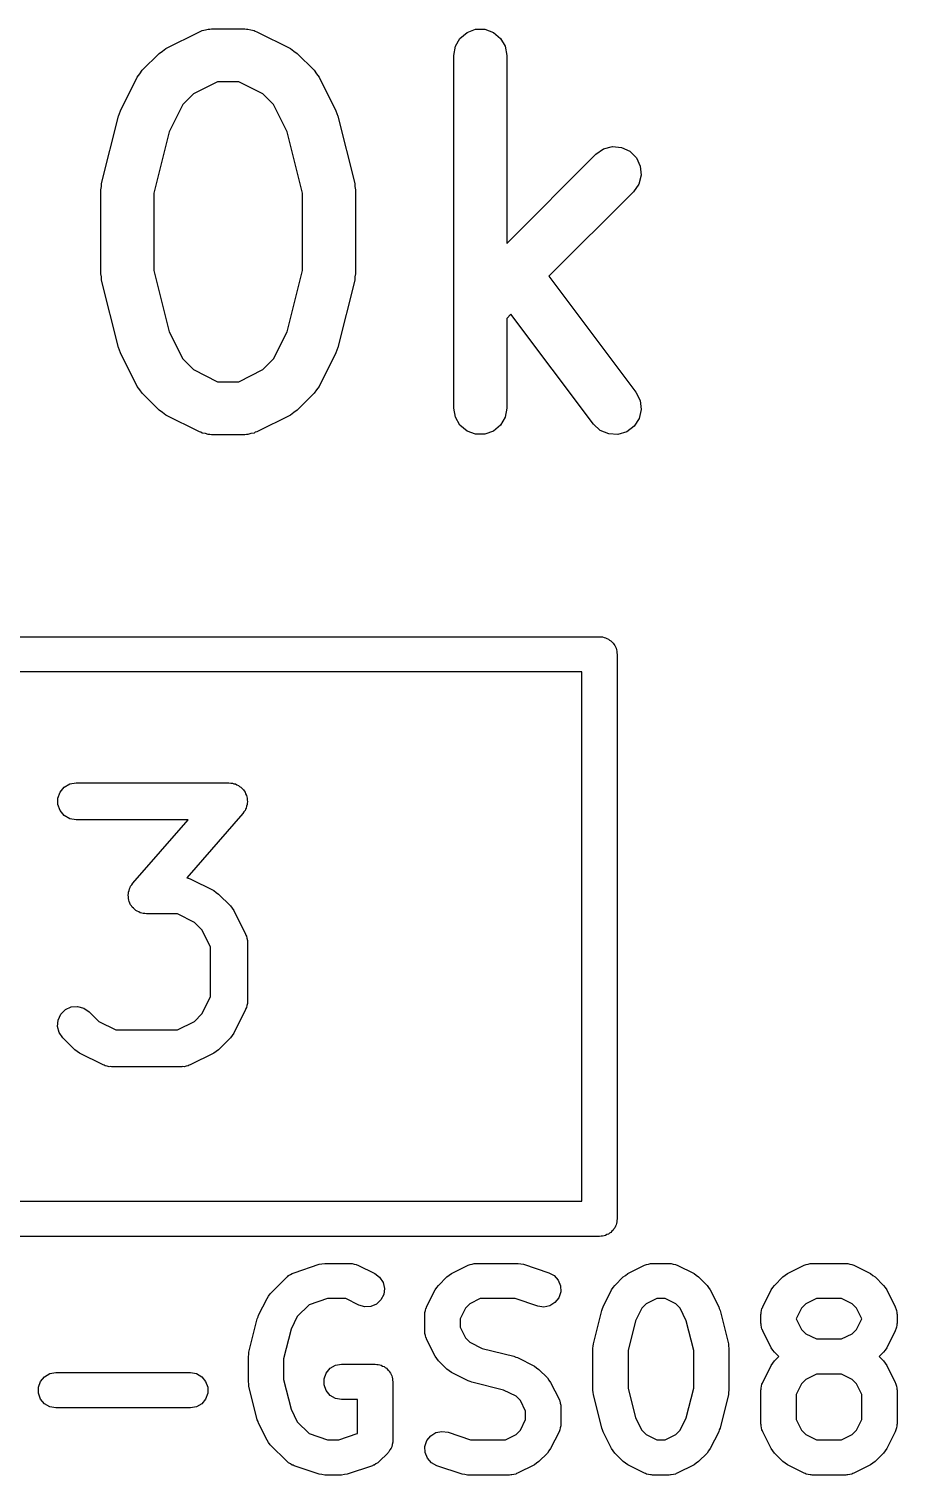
# Model space of a CAD drawing. Extents: x 1 to 57, y -99 to 45.
# Drawn here: x 17.483 to 19.943, y -42.026 to -37.927 of the extents above; entities that cross this region are included whole.
import ezdxf

# ---------------------------------------------------------------- set-up
doc = ezdxf.new("R2010")
doc.units = 0
doc.header["$MEASUREMENT"] = 0
doc.layers.add('BLACK', color=7, linetype='CONTINUOUS')

msp = doc.modelspace()

# ---------------------------------------------------------------- linework, layer by layer
at = {"layer": 'Black'}
for p, q in [((17.8712, -37.9829), (17.9665, -37.9353)), ((17.9665, -37.9353), (17.9706, -37.9341)), ((17.9706, -37.9341), (17.9743, -37.9319)), ((17.9743, -37.9319), (17.983, -37.9304)), ((17.983, -37.9304), (17.9914, -37.9279)), ((17.9914, -37.9279), (17.9957, -37.9281)), ((17.9957, -37.9281), (18, -37.9274)), ((18, -37.9274), (18.0952, -37.9274)), ((18.0952, -37.9274), (18.0995, -37.9281)), ((18.0995, -37.9281), (18.1038, -37.9279)), ((18.1038, -37.9279), (18.1122, -37.9304)), ((18.1122, -37.9304), (18.1209, -37.9319)), ((18.1209, -37.9319), (18.1246, -37.9341)), ((18.1246, -37.9341), (18.1288, -37.9353)), ((18.1288, -37.9353), (18.224, -37.9829)), ((18.6914, -37.9767), (18.7045, -37.9542)), ((18.7045, -37.9542), (18.7244, -37.9374)), ((18.7244, -37.9374), (18.7489, -37.9285)), ((18.7489, -37.9285), (18.7749, -37.9285)), ((18.7749, -37.9285), (18.7994, -37.9374)), ((18.7994, -37.9374), (18.8194, -37.9542)), ((18.8194, -37.9542), (18.8324, -37.9767)), ((17.8517, -37.997), (17.8616, -37.9901)), ((17.8616, -37.9901), (17.8712, -37.9829)), ((18.224, -37.9829), (18.2337, -37.9901)), ((18.2337, -37.9901), (18.2435, -37.997)), ((18.6869, -38.0024), (18.6914, -37.9767)), ((18.8324, -37.9767), (18.8369, -38.0024)), ((17.8041, -38.0446), (17.8517, -37.997)), ((18.2435, -37.997), (18.2911, -38.0446)), ((18.6869, -39.0024), (18.6869, -38.0024)), ((18.8369, -38.0024), (18.8369, -38.5356)), ((17.7424, -38.1593), (17.7901, -38.0641)), ((17.7901, -38.0641), (17.7972, -38.0544)), ((17.7972, -38.0544), (17.8041, -38.0446)), ((18.0177, -38.0774), (17.9492, -38.1116)), ((18.0775, -38.0774), (18.0177, -38.0774)), ((18.146, -38.1116), (18.0775, -38.0774)), ((18.2911, -38.0446), (18.298, -38.0544)), ((18.298, -38.0544), (18.3052, -38.0641)), ((18.3052, -38.0641), (18.3528, -38.1593)), ((17.9492, -38.1116), (17.9188, -38.142)), ((18.1765, -38.142), (18.146, -38.1116)), ((17.7401, -38.1672), (17.7424, -38.1593)), ((17.9188, -38.142), (17.8803, -38.219)), ((18.215, -38.219), (18.1765, -38.142)), ((18.3528, -38.1593), (18.3551, -38.1672)), ((17.6891, -38.3651), (17.7368, -38.1747)), ((17.7368, -38.1747), (17.7401, -38.1672)), ((18.3551, -38.1672), (18.3585, -38.1747)), ((18.3585, -38.1747), (18.4061, -38.3651)), ((17.8803, -38.219), (17.8369, -38.3926)), ((18.2583, -38.3926), (18.215, -38.219)), ((18.8369, -38.5356), (19.0898, -38.2827)), ((19.0898, -38.2827), (19.1112, -38.2677)), ((19.1112, -38.2677), (19.1363, -38.261)), ((19.1363, -38.261), (19.1623, -38.2633)), ((19.1623, -38.2633), (19.1859, -38.2743)), ((19.1859, -38.2743), (19.2043, -38.2927)), ((19.2043, -38.2927), (19.2153, -38.3163)), ((19.2153, -38.3163), (19.2176, -38.3422)), ((19.2176, -38.3422), (19.2108, -38.3674)), ((17.6869, -38.3833), (17.6885, -38.3743)), ((17.6869, -38.6214), (17.6869, -38.3833)), ((17.6885, -38.3743), (17.6891, -38.3651)), ((17.8369, -38.3926), (17.8369, -38.6122)), ((18.2583, -38.6122), (18.2583, -38.3926)), ((18.4061, -38.3651), (18.4067, -38.3743)), ((18.4067, -38.3743), (18.4083, -38.3833)), ((18.4083, -38.3833), (18.4083, -38.6214)), ((19.1959, -38.3887), (18.9562, -38.6285)), ((19.2108, -38.3674), (19.1959, -38.3887)), ((17.6885, -38.6305), (17.6869, -38.6214)), ((17.6891, -38.6396), (17.6885, -38.6305)), ((17.7368, -38.8301), (17.6891, -38.6396)), ((17.8369, -38.6122), (17.8803, -38.7857)), ((18.215, -38.7857), (18.2583, -38.6122)), ((18.4061, -38.6396), (18.3585, -38.8301)), ((18.4067, -38.6305), (18.4061, -38.6396)), ((18.4083, -38.6214), (18.4067, -38.6305)), ((18.9562, -38.6285), (19.2029, -38.9574)), ((18.849, -38.7356), (18.8369, -38.7477)), ((18.8369, -38.7477), (18.8369, -39.0024)), ((19.0829, -39.0474), (18.849, -38.7356)), ((17.8803, -38.7857), (17.9188, -38.8627)), ((18.1765, -38.8627), (18.215, -38.7857)), ((17.7401, -38.8376), (17.7368, -38.8301)), ((17.7424, -38.8454), (17.7401, -38.8376)), ((17.7901, -38.9407), (17.7424, -38.8454)), ((18.3528, -38.8454), (18.3052, -38.9407)), ((18.3551, -38.8376), (18.3528, -38.8454)), ((18.3585, -38.8301), (18.3551, -38.8376)), ((17.9188, -38.8627), (17.9492, -38.8931)), ((17.9492, -38.8931), (18.0177, -38.9274)), ((18.0775, -38.9274), (18.146, -38.8931)), ((18.146, -38.8931), (18.1765, -38.8627)), ((18.0177, -38.9274), (18.0775, -38.9274)), ((17.7972, -38.9503), (17.7901, -38.9407)), ((17.8041, -38.9602), (17.7972, -38.9503)), ((17.8517, -39.0078), (17.8041, -38.9602)), ((18.2911, -38.9602), (18.2435, -39.0078)), ((18.298, -38.9503), (18.2911, -38.9602)), ((18.3052, -38.9407), (18.298, -38.9503)), ((19.2029, -38.9574), (19.2146, -38.9806)), ((17.8616, -39.0147), (17.8517, -39.0078)), ((17.8712, -39.0218), (17.8616, -39.0147)), ((18.2337, -39.0147), (18.224, -39.0218)), ((18.2435, -39.0078), (18.2337, -39.0147)), ((18.6914, -39.028), (18.6869, -39.0024)), ((18.8369, -39.0024), (18.8324, -39.028)), ((19.2177, -39.0065), (19.2118, -39.0318)), ((19.2146, -38.9806), (19.2177, -39.0065)), ((17.9665, -39.0695), (17.8712, -39.0218)), ((18.224, -39.0218), (18.1288, -39.0695)), ((18.7045, -39.0506), (18.6914, -39.028)), ((18.7244, -39.0673), (18.7045, -39.0506)), ((18.8194, -39.0506), (18.7994, -39.0673)), ((18.8324, -39.028), (18.8194, -39.0506)), ((19.1019, -39.0652), (19.0829, -39.0474)), ((19.1976, -39.0537), (19.1768, -39.0693)), ((19.2118, -39.0318), (19.1976, -39.0537)), ((17.9706, -39.0707), (17.9665, -39.0695)), ((17.9743, -39.0729), (17.9706, -39.0707)), ((17.983, -39.0744), (17.9743, -39.0729)), ((17.9914, -39.0769), (17.983, -39.0744)), ((17.9957, -39.0766), (17.9914, -39.0769)), ((18, -39.0774), (17.9957, -39.0766)), ((18.0952, -39.0774), (18, -39.0774)), ((18.0995, -39.0766), (18.0952, -39.0774)), ((18.1038, -39.0769), (18.0995, -39.0766)), ((18.1122, -39.0744), (18.1038, -39.0769)), ((18.1209, -39.0729), (18.1122, -39.0744)), ((18.1246, -39.0707), (18.1209, -39.0729)), ((18.1288, -39.0695), (18.1246, -39.0707)), ((18.7489, -39.0762), (18.7244, -39.0673)), ((18.7749, -39.0762), (18.7489, -39.0762)), ((18.7994, -39.0673), (18.7749, -39.0762)), ((19.1258, -39.0754), (19.1019, -39.0652)), ((19.1518, -39.0768), (19.1258, -39.0754)), ((19.1768, -39.0693), (19.1518, -39.0768)), ((15.9, -39.65), (19.1, -39.65)), ((19.1, -39.65), (19.1043, -39.6508)), ((19.1043, -39.6508), (19.1087, -39.6508)), ((19.1087, -39.6508), (19.1128, -39.6523)), ((19.1128, -39.6523), (19.1171, -39.653)), ((19.1171, -39.653), (19.1209, -39.6552)), ((19.1209, -39.6552), (19.125, -39.6567)), ((19.125, -39.6567), (19.1284, -39.6595)), ((19.1284, -39.6595), (19.1321, -39.6617)), ((19.1321, -39.6617), (19.135, -39.665)), ((19.135, -39.665), (19.1383, -39.6679)), ((19.1383, -39.6679), (19.1405, -39.6716)), ((19.1405, -39.6716), (19.1433, -39.675)), ((19.1433, -39.675), (19.1448, -39.6791)), ((19.1448, -39.6791), (19.147, -39.6829)), ((19.147, -39.6829), (19.1477, -39.6872)), ((19.1477, -39.6872), (19.1492, -39.6913)), ((19.1492, -39.6913), (19.1492, -39.6957)), ((19.1492, -39.6957), (19.15, -39.7)), ((19.15, -39.7), (19.15, -41.3)), ((19.05, -39.75), (15.95, -39.75)), ((19.05, -41.25), (19.05, -39.75)), ((17.5712, -40.0904), (17.5829, -40.0765)), ((17.5829, -40.0765), (17.5987, -40.0673)), ((17.5987, -40.0673), (17.6167, -40.0642)), ((17.6167, -40.0642), (18.05, -40.0642)), ((18.05, -40.0642), (18.0551, -40.0651)), ((18.0551, -40.0651), (18.0602, -40.0652)), ((18.0602, -40.0652), (18.064, -40.0666)), ((18.064, -40.0666), (18.068, -40.0673)), ((18.068, -40.0673), (18.0724, -40.0699)), ((18.0724, -40.0699), (18.0772, -40.0718)), ((18.0772, -40.0718), (18.0802, -40.0744)), ((18.0802, -40.0744), (18.0837, -40.0765)), ((18.0837, -40.0765), (18.087, -40.0804)), ((18.087, -40.0804), (18.0909, -40.0838)), ((18.0909, -40.0838), (18.0929, -40.0873)), ((17.565, -40.1075), (17.5712, -40.0904)), ((17.565, -40.1258), (17.565, -40.1075)), ((17.5712, -40.1429), (17.565, -40.1258)), ((18.0929, -40.0873), (18.0955, -40.0904)), ((18.0955, -40.0904), (18.0972, -40.0952)), ((18.0972, -40.0952), (18.0997, -40.0997)), ((18.0997, -40.0997), (18.1003, -40.1037)), ((18.1017, -40.1258), (18.0999, -40.1306)), ((18.1003, -40.1037), (18.1017, -40.1075)), ((18.1017, -40.1075), (18.1017, -40.1127)), ((18.1017, -40.1127), (18.1025, -40.1178)), ((18.1025, -40.1178), (18.1017, -40.1217)), ((18.1017, -40.1217), (18.1017, -40.1258)), ((17.5829, -40.1569), (17.5712, -40.1429)), ((17.5987, -40.166), (17.5829, -40.1569)), ((17.6167, -40.1692), (17.5987, -40.166)), ((18.0895, -40.1512), (17.9303, -40.3332)), ((18.0922, -40.1468), (18.0895, -40.1512)), ((18.0955, -40.1429), (18.0922, -40.1468)), ((18.0969, -40.1391), (18.0955, -40.1429)), ((18.099, -40.1356), (18.0969, -40.1391)), ((18.0999, -40.1306), (18.099, -40.1356)), ((17.9343, -40.1692), (17.6167, -40.1692)), ((17.7772, -40.3488), (17.9343, -40.1692)), ((17.765, -40.3742), (17.7667, -40.3694)), ((17.7667, -40.3694), (17.7677, -40.3644)), ((17.7677, -40.3644), (17.7698, -40.3609)), ((17.7698, -40.3609), (17.7712, -40.3571)), ((17.7712, -40.3571), (17.7745, -40.3532)), ((17.7745, -40.3532), (17.7772, -40.3488)), ((17.9303, -40.3332), (17.9346, -40.334)), ((17.9346, -40.334), (17.9372, -40.3355)), ((17.9372, -40.3355), (17.9401, -40.3364)), ((17.9401, -40.3364), (18.0068, -40.3697)), ((18.0068, -40.3697), (18.0136, -40.3747)), ((17.7642, -40.3822), (17.765, -40.3783)), ((17.765, -40.3873), (17.7642, -40.3822)), ((17.765, -40.3783), (17.765, -40.3742)), ((17.765, -40.3924), (17.765, -40.3873)), ((17.7664, -40.3963), (17.765, -40.3924)), ((17.767, -40.4003), (17.7664, -40.3963)), ((17.7694, -40.4048), (17.767, -40.4003)), ((17.7712, -40.4096), (17.7694, -40.4048)), ((17.7738, -40.4127), (17.7712, -40.4096)), ((17.7758, -40.4162), (17.7738, -40.4127)), ((18.0136, -40.3747), (18.0205, -40.3795)), ((18.0205, -40.3795), (18.0538, -40.4129)), ((18.0538, -40.4129), (18.0586, -40.4198)), ((17.7796, -40.4196), (17.7758, -40.4162)), ((17.7829, -40.4235), (17.7796, -40.4196)), ((17.7864, -40.4256), (17.7829, -40.4235)), ((17.7895, -40.4282), (17.7864, -40.4256)), ((17.7943, -40.4301), (17.7895, -40.4282)), ((17.7987, -40.4327), (17.7943, -40.4301)), ((17.8027, -40.4334), (17.7987, -40.4327)), ((17.8065, -40.4348), (17.8027, -40.4334)), ((17.8116, -40.4349), (17.8065, -40.4348)), ((17.8167, -40.4358), (17.8116, -40.4349)), ((17.9043, -40.4358), (17.8167, -40.4358)), ((17.9522, -40.4598), (17.9043, -40.4358)), ((18.0586, -40.4198), (18.0636, -40.4265)), ((18.0636, -40.4265), (18.097, -40.4932)), ((17.9735, -40.4811), (17.9522, -40.4598)), ((17.9975, -40.5291), (17.9735, -40.4811)), ((18.097, -40.4932), (18.0978, -40.4961)), ((18.0978, -40.4961), (18.0993, -40.4987)), ((17.9975, -40.6709), (17.9975, -40.5291)), ((18.0993, -40.4987), (18.1004, -40.5048)), ((18.1004, -40.5048), (18.1022, -40.5107)), ((18.1022, -40.5107), (18.102, -40.5137)), ((18.102, -40.5137), (18.1025, -40.5167)), ((18.1025, -40.5167), (18.1025, -40.6833)), ((17.5866, -40.707), (17.6031, -40.6993)), ((17.6031, -40.6993), (17.6212, -40.6977)), ((17.6212, -40.6977), (17.6389, -40.7024)), ((17.9735, -40.7189), (17.9975, -40.6709)), ((18.1004, -40.6952), (18.0993, -40.7013)), ((18.1022, -40.6893), (18.1004, -40.6952)), ((18.1025, -40.6833), (18.102, -40.6863)), ((18.102, -40.6863), (18.1022, -40.6893)), ((17.5644, -40.7546), (17.566, -40.7364)), ((17.566, -40.7364), (17.5737, -40.7199)), ((17.5737, -40.7199), (17.5866, -40.707)), ((17.6389, -40.7024), (17.6538, -40.7129)), ((17.6538, -40.7129), (17.6811, -40.7402)), ((17.6811, -40.7402), (17.7291, -40.7642)), ((17.9043, -40.7642), (17.9522, -40.7402)), ((17.9522, -40.7402), (17.9735, -40.7189)), ((18.097, -40.7068), (18.0636, -40.7735)), ((18.0978, -40.7039), (18.097, -40.7068)), ((18.0993, -40.7013), (18.0978, -40.7039)), ((17.5691, -40.7722), (17.5644, -40.7546)), ((17.5795, -40.7871), (17.5691, -40.7722)), ((17.7291, -40.7642), (17.9043, -40.7642)), ((18.0586, -40.7802), (18.0538, -40.7871)), ((18.0636, -40.7735), (18.0586, -40.7802)), ((17.6129, -40.8205), (17.5795, -40.7871)), ((17.6198, -40.8253), (17.6129, -40.8205)), ((18.0205, -40.8205), (18.0136, -40.8253)), ((18.0538, -40.7871), (18.0205, -40.8205)), ((17.6265, -40.8303), (17.6198, -40.8253)), ((17.6932, -40.8636), (17.6265, -40.8303)), ((17.6961, -40.8645), (17.6932, -40.8636)), ((17.6987, -40.866), (17.6961, -40.8645)), ((17.9372, -40.8645), (17.9346, -40.866)), ((17.9401, -40.8636), (17.9372, -40.8645)), ((18.0068, -40.8303), (17.9401, -40.8636)), ((18.0136, -40.8253), (18.0068, -40.8303)), ((17.7048, -40.8671), (17.6987, -40.866)), ((17.7107, -40.8688), (17.7048, -40.8671)), ((17.7137, -40.8686), (17.7107, -40.8688)), ((17.7167, -40.8692), (17.7137, -40.8686)), ((17.9167, -40.8692), (17.7167, -40.8692)), ((17.9196, -40.8686), (17.9167, -40.8692)), ((17.9227, -40.8688), (17.9196, -40.8686)), ((17.9286, -40.8671), (17.9227, -40.8688)), ((17.9346, -40.866), (17.9286, -40.8671)), ((15.95, -41.25), (19.05, -41.25)), ((19.1477, -41.3128), (19.147, -41.3171)), ((19.1492, -41.3087), (19.1477, -41.3128)), ((19.15, -41.3), (19.1492, -41.3043)), ((19.1492, -41.3043), (19.1492, -41.3087)), ((19.1, -41.35), (15.9, -41.35)), ((19.1043, -41.3492), (19.1, -41.35)), ((19.1087, -41.3492), (19.1043, -41.3492)), ((19.1128, -41.3477), (19.1087, -41.3492)), ((19.1171, -41.347), (19.1128, -41.3477)), ((19.1209, -41.3448), (19.1171, -41.347)), ((19.125, -41.3433), (19.1209, -41.3448)), ((19.1284, -41.3405), (19.125, -41.3433)), ((19.1321, -41.3383), (19.1284, -41.3405)), ((19.135, -41.335), (19.1321, -41.3383)), ((19.1383, -41.3321), (19.135, -41.335)), ((19.1405, -41.3284), (19.1383, -41.3321)), ((19.1433, -41.325), (19.1405, -41.3284)), ((19.1448, -41.3209), (19.1433, -41.325)), ((19.147, -41.3171), (19.1448, -41.3209)), ((18.2342, -41.4526), (18.3056, -41.4288)), ((18.3056, -41.4288), (18.3135, -41.4276)), ((18.3135, -41.4276), (18.3214, -41.4262)), ((18.3214, -41.4262), (18.3929, -41.4262)), ((18.3929, -41.4262), (18.3957, -41.4267)), ((18.3957, -41.4267), (18.3986, -41.4265)), ((18.3986, -41.4265), (18.4042, -41.4282)), ((18.4042, -41.4282), (18.41, -41.4292)), ((18.41, -41.4292), (18.4125, -41.4306)), ((18.4125, -41.4306), (18.4152, -41.4315)), ((18.4152, -41.4315), (18.4628, -41.4553)), ((18.68, -41.4553), (18.7276, -41.4315)), ((18.7276, -41.4315), (18.7304, -41.4306)), ((18.7304, -41.4306), (18.7329, -41.4292)), ((18.7329, -41.4292), (18.7387, -41.4282)), ((18.7387, -41.4282), (18.7443, -41.4265)), ((18.7443, -41.4265), (18.7472, -41.4267)), ((18.7472, -41.4267), (18.75, -41.4262)), ((18.75, -41.4262), (18.869, -41.4262)), ((18.869, -41.4262), (18.8769, -41.4276)), ((18.8769, -41.4276), (18.8849, -41.4288)), ((18.8849, -41.4288), (18.9563, -41.4526)), ((19.18, -41.4553), (19.2276, -41.4315)), ((19.2276, -41.4315), (19.2304, -41.4306)), ((19.2304, -41.4306), (19.2329, -41.4292)), ((19.2329, -41.4292), (19.2387, -41.4282)), ((19.2387, -41.4282), (19.2443, -41.4265)), ((19.2443, -41.4265), (19.2472, -41.4267)), ((19.2472, -41.4267), (19.25, -41.4262)), ((19.25, -41.4262), (19.2976, -41.4262)), ((19.2976, -41.4262), (19.3005, -41.4267)), ((19.3005, -41.4267), (19.3033, -41.4265)), ((19.3033, -41.4265), (19.3089, -41.4282)), ((19.3089, -41.4282), (19.3147, -41.4292)), ((19.3147, -41.4292), (19.3172, -41.4306)), ((19.3172, -41.4306), (19.32, -41.4315)), ((19.32, -41.4315), (19.3676, -41.4553)), ((19.6324, -41.4553), (19.68, -41.4315)), ((19.68, -41.4315), (19.6828, -41.4306)), ((19.6828, -41.4306), (19.6853, -41.4292)), ((19.6853, -41.4292), (19.6911, -41.4282)), ((19.6911, -41.4282), (19.6967, -41.4265)), ((19.6967, -41.4265), (19.6995, -41.4267)), ((19.6995, -41.4267), (19.7024, -41.4262)), ((19.7024, -41.4262), (19.7976, -41.4262)), ((19.7976, -41.4262), (19.8005, -41.4267)), ((19.8005, -41.4267), (19.8033, -41.4265)), ((19.8033, -41.4265), (19.8089, -41.4282)), ((19.8089, -41.4282), (19.8147, -41.4292)), ((19.8147, -41.4292), (19.8172, -41.4306)), ((19.8172, -41.4306), (19.82, -41.4315)), ((19.82, -41.4315), (19.8676, -41.4553)), ((18.167, -41.5123), (18.2146, -41.4646)), ((18.2146, -41.4646), (18.217, -41.463)), ((18.217, -41.463), (18.2189, -41.4608)), ((18.2189, -41.4608), (18.2241, -41.458)), ((18.2241, -41.458), (18.2289, -41.4547)), ((18.2289, -41.4547), (18.2317, -41.4539)), ((18.2317, -41.4539), (18.2342, -41.4526)), ((18.4628, -41.4553), (18.4768, -41.4656)), ((18.4768, -41.4656), (18.4864, -41.4801)), ((18.6432, -41.4885), (18.667, -41.4646)), ((18.667, -41.4646), (18.6736, -41.46)), ((18.6736, -41.46), (18.68, -41.4553)), ((18.9563, -41.4526), (18.9716, -41.4608)), ((18.9716, -41.4608), (18.9831, -41.4738)), ((18.9831, -41.4738), (18.9895, -41.49)), ((19.1432, -41.4885), (19.167, -41.4646)), ((19.167, -41.4646), (19.1736, -41.4601)), ((19.1736, -41.4601), (19.18, -41.4553)), ((19.3676, -41.4553), (19.374, -41.46)), ((19.374, -41.46), (19.3806, -41.4646)), ((19.3806, -41.4646), (19.4044, -41.4885)), ((19.5956, -41.4885), (19.6194, -41.4646)), ((19.6194, -41.4646), (19.626, -41.46)), ((19.626, -41.46), (19.6324, -41.4553)), ((19.8676, -41.4553), (19.874, -41.4601)), ((19.874, -41.4601), (19.8806, -41.4646)), ((19.8806, -41.4646), (19.9044, -41.4885)), ((18.1577, -41.5253), (18.1624, -41.5188)), ((18.1624, -41.5188), (18.167, -41.5123)), ((18.4884, -41.5143), (18.4806, -41.5298)), ((18.4864, -41.4801), (18.4904, -41.497)), ((18.4904, -41.497), (18.4884, -41.5143)), ((18.61, -41.5491), (18.6339, -41.5014)), ((18.6339, -41.5014), (18.6386, -41.495)), ((18.6386, -41.495), (18.6432, -41.4885)), ((18.9899, -41.5073), (18.9844, -41.5238)), ((18.9895, -41.49), (18.9899, -41.5073)), ((19.11, -41.5491), (19.1338, -41.5014)), ((19.1338, -41.5014), (19.1386, -41.495)), ((19.1386, -41.495), (19.1432, -41.4885)), ((19.4044, -41.4885), (19.409, -41.495)), ((19.409, -41.495), (19.4138, -41.5014)), ((19.4138, -41.5014), (19.4376, -41.5491)), ((19.5624, -41.5491), (19.5862, -41.5014)), ((19.5862, -41.5014), (19.591, -41.495)), ((19.591, -41.495), (19.5956, -41.4885)), ((19.9044, -41.4885), (19.909, -41.495)), ((19.909, -41.495), (19.9138, -41.5014)), ((19.9138, -41.5014), (19.9376, -41.5491)), ((18.1338, -41.5729), (18.1577, -41.5253)), ((18.277, -41.5437), (18.2435, -41.5772)), ((18.3295, -41.5262), (18.277, -41.5437)), ((18.3811, -41.5262), (18.3295, -41.5262)), ((18.4181, -41.5447), (18.3811, -41.5262)), ((18.4348, -41.5497), (18.4181, -41.5447)), ((18.4521, -41.5486), (18.4348, -41.5497)), ((18.468, -41.5417), (18.4521, -41.5486)), ((18.4806, -41.5298), (18.468, -41.5417)), ((18.6051, -41.5657), (18.6068, -41.5601)), ((18.6068, -41.5601), (18.6078, -41.5543)), ((18.6078, -41.5543), (18.6092, -41.5518)), ((18.6092, -41.5518), (18.61, -41.5491)), ((18.7197, -41.5534), (18.7048, -41.5832)), ((18.732, -41.5411), (18.7197, -41.5534)), ((18.7618, -41.5262), (18.732, -41.5411)), ((18.8609, -41.5262), (18.7618, -41.5262)), ((18.9247, -41.5474), (18.8609, -41.5262)), ((18.9418, -41.55), (18.9247, -41.5474)), ((18.9589, -41.5465), (18.9418, -41.55)), ((18.9736, -41.5374), (18.9589, -41.5465)), ((18.9844, -41.5238), (18.9736, -41.5374)), ((19.0824, -41.6545), (19.1063, -41.5593)), ((19.1063, -41.5593), (19.1085, -41.5543)), ((19.1085, -41.5543), (19.11, -41.5491)), ((19.2197, -41.5534), (19.2019, -41.5889)), ((19.232, -41.5411), (19.2197, -41.5534)), ((19.2618, -41.5262), (19.232, -41.5411)), ((19.2858, -41.5262), (19.2618, -41.5262)), ((19.3156, -41.5411), (19.2858, -41.5262)), ((19.328, -41.5534), (19.3156, -41.5411)), ((19.3457, -41.5889), (19.328, -41.5534)), ((19.4376, -41.5491), (19.4391, -41.5543)), ((19.4391, -41.5543), (19.4414, -41.5593)), ((19.4414, -41.5593), (19.4652, -41.6545)), ((19.5575, -41.5657), (19.5591, -41.5601)), ((19.5591, -41.5601), (19.5602, -41.5543)), ((19.5602, -41.5543), (19.5616, -41.5518)), ((19.5616, -41.5518), (19.5624, -41.5491)), ((19.672, -41.5534), (19.6571, -41.5832)), ((19.6844, -41.5411), (19.672, -41.5534)), ((19.7142, -41.5262), (19.6844, -41.5411)), ((19.7858, -41.5262), (19.7142, -41.5262)), ((19.8156, -41.5411), (19.7858, -41.5262)), ((19.828, -41.5534), (19.8156, -41.5411)), ((19.8429, -41.5832), (19.828, -41.5534)), ((19.9376, -41.5491), (19.9384, -41.5518)), ((19.9384, -41.5518), (19.9398, -41.5543)), ((19.9398, -41.5543), (19.9409, -41.5601)), ((19.9409, -41.5601), (19.9425, -41.5657)), ((18.1063, -41.6783), (18.1301, -41.5831)), ((18.1301, -41.5831), (18.1323, -41.5781)), ((18.1323, -41.5781), (18.1338, -41.5729)), ((18.2435, -41.5772), (18.2257, -41.6127)), ((18.6048, -41.5714), (18.6053, -41.5686)), ((18.6048, -41.619), (18.6048, -41.5714)), ((18.6053, -41.5686), (18.6051, -41.5657)), ((18.7048, -41.5832), (18.7048, -41.6072)), ((19.2019, -41.5889), (19.181, -41.6728)), ((19.3667, -41.6728), (19.3457, -41.5889)), ((19.5571, -41.5714), (19.5576, -41.5686)), ((19.5571, -41.5952), (19.5571, -41.5714)), ((19.5576, -41.5981), (19.5571, -41.5952)), ((19.5576, -41.5686), (19.5575, -41.5657)), ((19.5575, -41.601), (19.5576, -41.5981)), ((19.5591, -41.6066), (19.5575, -41.601)), ((19.6571, -41.5832), (19.6571, -41.5834)), ((19.6571, -41.5834), (19.672, -41.6132)), ((19.828, -41.6132), (19.8429, -41.5834)), ((19.8429, -41.5834), (19.8429, -41.5832)), ((19.9425, -41.601), (19.9409, -41.6066)), ((19.9425, -41.5657), (19.9424, -41.5686)), ((19.9424, -41.5686), (19.9429, -41.5714)), ((19.9429, -41.5952), (19.9424, -41.5981)), ((19.9424, -41.5981), (19.9425, -41.601)), ((19.9429, -41.5714), (19.9429, -41.5952)), ((18.2257, -41.6127), (18.2048, -41.6966)), ((18.6053, -41.6219), (18.6048, -41.619)), ((18.6051, -41.6248), (18.6053, -41.6219)), ((18.6068, -41.6304), (18.6051, -41.6248)), ((18.6078, -41.6361), (18.6068, -41.6304)), ((18.6092, -41.6386), (18.6078, -41.6361)), ((18.61, -41.6414), (18.6092, -41.6386)), ((18.6339, -41.689), (18.61, -41.6414)), ((18.7048, -41.6072), (18.7197, -41.637)), ((18.7197, -41.637), (18.732, -41.6494)), ((19.5602, -41.6123), (19.5591, -41.6066)), ((19.5616, -41.6148), (19.5602, -41.6123)), ((19.5624, -41.6176), (19.5616, -41.6148)), ((19.5862, -41.6652), (19.5624, -41.6176)), ((19.672, -41.6132), (19.6844, -41.6256)), ((19.6844, -41.6256), (19.7142, -41.6405)), ((19.7142, -41.6405), (19.7858, -41.6405)), ((19.7858, -41.6405), (19.8156, -41.6256)), ((19.8156, -41.6256), (19.828, -41.6132)), ((19.9376, -41.6176), (19.9138, -41.6652)), ((19.9384, -41.6148), (19.9376, -41.6176)), ((19.9398, -41.6123), (19.9384, -41.6148)), ((19.9409, -41.6066), (19.9398, -41.6123)), ((18.1048, -41.6905), (18.1058, -41.6845)), ((18.1058, -41.6845), (18.1063, -41.6783)), ((18.732, -41.6494), (18.7675, -41.6671)), ((18.7675, -41.6671), (18.8574, -41.6896)), ((19.081, -41.6667), (19.082, -41.6606)), ((19.081, -41.7857), (19.081, -41.6667)), ((19.082, -41.6606), (19.0824, -41.6545)), ((19.181, -41.6728), (19.181, -41.7796)), ((19.3667, -41.7796), (19.3667, -41.6728)), ((19.4652, -41.6545), (19.4656, -41.6606)), ((19.4656, -41.6606), (19.4667, -41.6667)), ((19.4667, -41.6667), (19.4667, -41.7857)), ((19.591, -41.6717), (19.5862, -41.6652)), ((19.5956, -41.6782), (19.591, -41.6717)), ((19.6079, -41.6905), (19.5956, -41.6782)), ((19.9044, -41.6782), (19.8921, -41.6905)), ((19.909, -41.6717), (19.9044, -41.6782)), ((19.9138, -41.6652), (19.909, -41.6717)), ((18.1048, -41.7619), (18.1048, -41.6905)), ((18.2048, -41.6966), (18.2048, -41.7557)), ((18.3257, -41.7369), (18.3369, -41.7236)), ((18.3369, -41.7236), (18.3519, -41.7149)), ((18.3519, -41.7149), (18.369, -41.7119)), ((18.369, -41.7119), (18.4643, -41.7119)), ((18.4643, -41.7119), (18.4686, -41.7127)), ((18.4686, -41.7127), (18.473, -41.7127)), ((18.473, -41.7127), (18.4771, -41.7142)), ((18.4771, -41.7142), (18.4814, -41.7149)), ((18.4814, -41.7149), (18.4852, -41.7171)), ((18.4852, -41.7171), (18.4893, -41.7186)), ((18.4893, -41.7186), (18.4926, -41.7214)), ((18.4926, -41.7214), (18.4964, -41.7236)), ((18.4964, -41.7236), (18.4992, -41.727)), ((18.6386, -41.6955), (18.6339, -41.689)), ((18.6432, -41.702), (18.6386, -41.6955)), ((18.667, -41.7258), (18.6432, -41.702)), ((18.8574, -41.6896), (18.8624, -41.6918)), ((18.8624, -41.6918), (18.8676, -41.6934)), ((18.8676, -41.6934), (18.9152, -41.7172)), ((18.9152, -41.7172), (18.9217, -41.722)), ((18.9217, -41.722), (18.9282, -41.7265)), ((19.5624, -41.7634), (19.5862, -41.7157)), ((19.5862, -41.7157), (19.591, -41.7093)), ((19.591, -41.7093), (19.5956, -41.7027)), ((19.5956, -41.7027), (19.6079, -41.6905)), ((19.8921, -41.6905), (19.9044, -41.7027)), ((19.9044, -41.7027), (19.909, -41.7093)), ((19.909, -41.7093), (19.9138, -41.7157)), ((19.9138, -41.7157), (19.9376, -41.7634)), ((17.5103, -41.777), (17.5162, -41.7607)), ((17.5162, -41.7607), (17.5274, -41.7474)), ((17.5274, -41.7474), (17.5424, -41.7387)), ((17.5424, -41.7387), (17.5595, -41.7357)), ((17.5595, -41.7357), (17.9405, -41.7357)), ((17.9405, -41.7357), (17.9576, -41.7387)), ((17.9576, -41.7387), (17.9726, -41.7474)), ((17.9726, -41.7474), (17.9838, -41.7607)), ((17.9838, -41.7607), (17.9897, -41.777)), ((18.1058, -41.7679), (18.1048, -41.7619)), ((18.2048, -41.7557), (18.2257, -41.8397)), ((18.3198, -41.7532), (18.3257, -41.7369)), ((18.3198, -41.7706), (18.3198, -41.7532)), ((18.4992, -41.727), (18.5026, -41.7298)), ((18.5026, -41.7298), (18.5048, -41.7336)), ((18.5048, -41.7336), (18.5076, -41.7369)), ((18.5076, -41.7369), (18.5091, -41.741)), ((18.5091, -41.741), (18.5113, -41.7448)), ((18.5113, -41.7448), (18.512, -41.7491)), ((18.512, -41.7491), (18.5135, -41.7532)), ((18.5135, -41.7532), (18.5135, -41.7576)), ((18.5135, -41.7576), (18.5143, -41.7619)), ((18.5143, -41.7619), (18.5143, -41.9286)), ((18.6736, -41.7304), (18.667, -41.7258)), ((18.68, -41.7352), (18.6736, -41.7304)), ((18.7276, -41.759), (18.68, -41.7352)), ((18.7329, -41.7606), (18.7276, -41.759)), ((18.7379, -41.7628), (18.7329, -41.7606)), ((18.8278, -41.7853), (18.7379, -41.7628)), ((18.9282, -41.7265), (18.952, -41.7504)), ((18.952, -41.7504), (18.9566, -41.7569)), ((18.9566, -41.7569), (18.9614, -41.7634)), ((18.9614, -41.7634), (18.9852, -41.811)), ((19.5602, -41.7686), (19.5616, -41.7661)), ((19.5616, -41.7661), (19.5624, -41.7634)), ((19.6844, -41.7554), (19.672, -41.7677)), ((19.7142, -41.7405), (19.6844, -41.7554)), ((19.7858, -41.7405), (19.7142, -41.7405)), ((19.8156, -41.7554), (19.7858, -41.7405)), ((19.828, -41.7677), (19.8156, -41.7554)), ((19.9376, -41.7634), (19.9384, -41.7661)), ((19.9384, -41.7661), (19.9398, -41.7686)), ((17.5103, -41.7944), (17.5103, -41.777)), ((17.5162, -41.8107), (17.5103, -41.7944)), ((17.9897, -41.7944), (17.9838, -41.8107)), ((17.9897, -41.777), (17.9897, -41.7944)), ((18.1063, -41.774), (18.1058, -41.7679)), ((18.1301, -41.8693), (18.1063, -41.774)), ((18.3257, -41.7869), (18.3198, -41.7706)), ((18.3369, -41.8002), (18.3257, -41.7869)), ((18.3519, -41.8089), (18.3369, -41.8002)), ((18.8632, -41.803), (18.8278, -41.7853)), ((18.8756, -41.8153), (18.8632, -41.803)), ((19.082, -41.7917), (19.081, -41.7857)), ((19.0824, -41.7978), (19.082, -41.7917)), ((19.1063, -41.8931), (19.0824, -41.7978)), ((19.181, -41.7796), (19.2019, -41.8635)), ((19.3457, -41.8635), (19.3667, -41.7796)), ((19.4652, -41.7978), (19.4414, -41.8931)), ((19.4656, -41.7917), (19.4652, -41.7978)), ((19.4667, -41.7857), (19.4656, -41.7917)), ((19.5571, -41.7857), (19.5576, -41.7829)), ((19.5571, -41.881), (19.5571, -41.7857)), ((19.5575, -41.78), (19.5591, -41.7744)), ((19.5576, -41.7829), (19.5575, -41.78)), ((19.5591, -41.7744), (19.5602, -41.7686)), ((19.672, -41.7677), (19.6571, -41.7975)), ((19.6571, -41.7975), (19.6571, -41.8691)), ((19.8429, -41.7975), (19.828, -41.7677)), ((19.8429, -41.8691), (19.8429, -41.7975)), ((19.9398, -41.7686), (19.9409, -41.7744)), ((19.9409, -41.7744), (19.9425, -41.78)), ((19.9425, -41.78), (19.9424, -41.7829)), ((19.9424, -41.7829), (19.9429, -41.7857)), ((19.9429, -41.7857), (19.9429, -41.881)), ((17.5274, -41.824), (17.5162, -41.8107)), ((17.5424, -41.8327), (17.5274, -41.824)), ((17.5595, -41.8357), (17.5424, -41.8327)), ((17.9405, -41.8357), (17.5595, -41.8357)), ((17.9576, -41.8327), (17.9405, -41.8357)), ((17.9726, -41.824), (17.9576, -41.8327)), ((17.9838, -41.8107), (17.9726, -41.824)), ((18.2257, -41.8397), (18.2435, -41.8751)), ((18.369, -41.8119), (18.3519, -41.8089)), ((18.4143, -41.8119), (18.369, -41.8119)), ((18.4143, -41.9079), (18.4143, -41.8119)), ((18.8905, -41.8451), (18.8756, -41.8153)), ((18.8905, -41.8691), (18.8905, -41.8451)), ((18.9852, -41.811), (18.986, -41.8137)), ((18.986, -41.8137), (18.9875, -41.8162)), ((18.9875, -41.8162), (18.9885, -41.822)), ((18.9885, -41.822), (18.9901, -41.8276)), ((18.9901, -41.8276), (18.99, -41.8305)), ((18.99, -41.8305), (18.9905, -41.8333)), ((18.9905, -41.8333), (18.9905, -41.881)), ((18.1323, -41.8743), (18.1301, -41.8693)), ((18.1338, -41.8795), (18.1323, -41.8743)), ((18.1577, -41.9271), (18.1338, -41.8795)), ((18.2435, -41.8751), (18.277, -41.9087)), ((18.8756, -41.899), (18.8905, -41.8691)), ((18.9901, -41.8867), (18.9885, -41.8923)), ((18.9905, -41.881), (18.99, -41.8838)), ((18.99, -41.8838), (18.9901, -41.8867)), ((19.2019, -41.8635), (19.2197, -41.899)), ((19.328, -41.899), (19.3457, -41.8635)), ((19.5576, -41.8838), (19.5571, -41.881)), ((19.5575, -41.8867), (19.5576, -41.8838)), ((19.5591, -41.8923), (19.5575, -41.8867)), ((19.6571, -41.8691), (19.672, -41.899)), ((19.828, -41.899), (19.8429, -41.8691)), ((19.9425, -41.8867), (19.9409, -41.8923)), ((19.9429, -41.881), (19.9424, -41.8838)), ((19.9424, -41.8838), (19.9425, -41.8867)), ((18.1624, -41.9336), (18.1577, -41.9271)), ((18.277, -41.9087), (18.3295, -41.9262)), ((18.3295, -41.9262), (18.3609, -41.9262)), ((18.3609, -41.9262), (18.4135, -41.9087)), ((18.4135, -41.9087), (18.4143, -41.9079)), ((18.5143, -41.9286), (18.5139, -41.9307)), ((18.5139, -41.9307), (18.5141, -41.9329)), ((18.6053, -41.945), (18.6108, -41.9286)), ((18.6108, -41.9286), (18.6216, -41.915)), ((18.6216, -41.915), (18.6364, -41.9059)), ((18.6364, -41.9059), (18.6534, -41.9024)), ((18.6534, -41.9024), (18.6706, -41.9049)), ((18.6706, -41.9049), (18.7343, -41.9262)), ((18.7343, -41.9262), (18.8334, -41.9262)), ((18.8334, -41.9262), (18.8632, -41.9113)), ((18.8632, -41.9113), (18.8756, -41.899)), ((18.9852, -41.9033), (18.9614, -41.9509)), ((18.986, -41.9006), (18.9852, -41.9033)), ((18.9875, -41.8981), (18.986, -41.9006)), ((18.9885, -41.8923), (18.9875, -41.8981)), ((19.1085, -41.8981), (19.1063, -41.8931)), ((19.11, -41.9033), (19.1085, -41.8981)), ((19.1338, -41.9509), (19.11, -41.9033)), ((19.2197, -41.899), (19.232, -41.9113)), ((19.232, -41.9113), (19.2618, -41.9262)), ((19.2618, -41.9262), (19.2858, -41.9262)), ((19.2858, -41.9262), (19.3156, -41.9113)), ((19.3156, -41.9113), (19.328, -41.899)), ((19.4376, -41.9033), (19.4138, -41.9509)), ((19.4391, -41.8981), (19.4376, -41.9033)), ((19.4414, -41.8931), (19.4391, -41.8981)), ((19.5602, -41.8981), (19.5591, -41.8923)), ((19.5616, -41.9006), (19.5602, -41.8981)), ((19.5624, -41.9033), (19.5616, -41.9006)), ((19.5862, -41.9509), (19.5624, -41.9033)), ((19.672, -41.899), (19.6844, -41.9113)), ((19.6844, -41.9113), (19.7142, -41.9262)), ((19.7142, -41.9262), (19.7858, -41.9262)), ((19.7858, -41.9262), (19.8156, -41.9113)), ((19.8156, -41.9113), (19.828, -41.899)), ((19.9376, -41.9033), (19.9138, -41.9509)), ((19.9384, -41.9006), (19.9376, -41.9033)), ((19.9398, -41.8981), (19.9384, -41.9006)), ((19.9409, -41.8923), (19.9398, -41.8981)), ((18.167, -41.9401), (18.1624, -41.9336)), ((18.2146, -41.9877), (18.167, -41.9401)), ((18.4996, -41.9639), (18.4758, -41.9877)), ((18.5009, -41.9621), (18.4996, -41.9639)), ((18.5026, -41.9607), (18.5009, -41.9621)), ((18.5059, -41.9551), (18.5026, -41.9607)), ((18.5096, -41.9497), (18.5059, -41.9551)), ((18.5102, -41.9476), (18.5096, -41.9497)), ((18.5113, -41.9457), (18.5102, -41.9476)), ((18.5124, -41.9392), (18.5113, -41.9457)), ((18.5141, -41.9329), (18.5124, -41.9392)), ((18.6058, -41.9624), (18.6053, -41.945)), ((18.6122, -41.9786), (18.6058, -41.9624)), ((18.952, -41.9639), (18.9282, -41.9877)), ((18.9566, -41.9574), (18.952, -41.9639)), ((18.9614, -41.9509), (18.9566, -41.9574)), ((19.1386, -41.9574), (19.1338, -41.9509)), ((19.1432, -41.9639), (19.1386, -41.9574)), ((19.167, -41.9877), (19.1432, -41.9639)), ((19.4044, -41.9639), (19.3806, -41.9877)), ((19.409, -41.9574), (19.4044, -41.9639)), ((19.4138, -41.9509), (19.409, -41.9574)), ((19.591, -41.9574), (19.5862, -41.9509)), ((19.5956, -41.9639), (19.591, -41.9574)), ((19.6194, -41.9877), (19.5956, -41.9639)), ((19.9044, -41.9639), (19.8806, -41.9877)), ((19.909, -41.9574), (19.9044, -41.9639)), ((19.9138, -41.9509), (19.909, -41.9574)), ((18.217, -41.9894), (18.2146, -41.9877)), ((18.2189, -41.9915), (18.217, -41.9894)), ((18.2241, -41.9943), (18.2189, -41.9915)), ((18.2289, -41.9977), (18.2241, -41.9943)), ((18.2317, -41.9984), (18.2289, -41.9977)), ((18.2342, -41.9998), (18.2317, -41.9984)), ((18.3056, -42.0236), (18.2342, -41.9998)), ((18.4563, -41.9998), (18.3849, -42.0236)), ((18.4588, -41.9984), (18.4563, -41.9998)), ((18.4616, -41.9977), (18.4588, -41.9984)), ((18.4664, -41.9943), (18.4616, -41.9977)), ((18.4716, -41.9915), (18.4664, -41.9943)), ((18.4735, -41.9894), (18.4716, -41.9915)), ((18.4758, -41.9877), (18.4735, -41.9894)), ((18.6237, -41.9915), (18.6122, -41.9786)), ((18.639, -41.9998), (18.6237, -41.9915)), ((18.7104, -42.0236), (18.639, -41.9998)), ((18.9152, -41.9971), (18.8676, -42.0209)), ((18.9217, -41.9923), (18.9152, -41.9971)), ((18.9282, -41.9877), (18.9217, -41.9923)), ((19.1736, -41.9923), (19.167, -41.9877)), ((19.18, -41.9971), (19.1736, -41.9923)), ((19.2276, -42.0209), (19.18, -41.9971)), ((19.3676, -41.9971), (19.32, -42.0209)), ((19.374, -41.9923), (19.3676, -41.9971)), ((19.3806, -41.9877), (19.374, -41.9923)), ((19.626, -41.9923), (19.6194, -41.9877)), ((19.6324, -41.9971), (19.626, -41.9923)), ((19.68, -42.0209), (19.6324, -41.9971)), ((19.8676, -41.9971), (19.82, -42.0209)), ((19.874, -41.9923), (19.8676, -41.9971)), ((19.8806, -41.9877), (19.874, -41.9923)), ((18.3135, -42.0248), (18.3056, -42.0236)), ((18.3214, -42.0262), (18.3135, -42.0248)), ((18.369, -42.0262), (18.3214, -42.0262)), ((18.3769, -42.0248), (18.369, -42.0262)), ((18.3849, -42.0236), (18.3769, -42.0248)), ((18.7183, -42.0248), (18.7104, -42.0236)), ((18.7262, -42.0262), (18.7183, -42.0248)), ((18.8452, -42.0262), (18.7262, -42.0262)), ((18.8481, -42.0257), (18.8452, -42.0262)), ((18.851, -42.0259), (18.8481, -42.0257)), ((18.8566, -42.0242), (18.851, -42.0259)), ((18.8623, -42.0232), (18.8566, -42.0242)), ((18.8648, -42.0217), (18.8623, -42.0232)), ((18.8676, -42.0209), (18.8648, -42.0217)), ((19.2304, -42.0217), (19.2276, -42.0209)), ((19.2329, -42.0232), (19.2304, -42.0217)), ((19.2387, -42.0242), (19.2329, -42.0232)), ((19.2443, -42.0259), (19.2387, -42.0242)), ((19.2472, -42.0257), (19.2443, -42.0259)), ((19.25, -42.0262), (19.2472, -42.0257)), ((19.2976, -42.0262), (19.25, -42.0262)), ((19.3005, -42.0257), (19.2976, -42.0262)), ((19.3033, -42.0259), (19.3005, -42.0257)), ((19.309, -42.0242), (19.3033, -42.0259)), ((19.3147, -42.0232), (19.309, -42.0242)), ((19.3172, -42.0217), (19.3147, -42.0232)), ((19.32, -42.0209), (19.3172, -42.0217)), ((19.6828, -42.0217), (19.68, -42.0209)), ((19.6853, -42.0232), (19.6828, -42.0217)), ((19.6911, -42.0242), (19.6853, -42.0232)), ((19.6967, -42.0259), (19.6911, -42.0242)), ((19.6995, -42.0257), (19.6967, -42.0259)), ((19.7024, -42.0262), (19.6995, -42.0257)), ((19.7976, -42.0262), (19.7024, -42.0262)), ((19.8005, -42.0257), (19.7976, -42.0262)), ((19.8033, -42.0259), (19.8005, -42.0257)), ((19.809, -42.0242), (19.8033, -42.0259)), ((19.8147, -42.0232), (19.809, -42.0242)), ((19.8172, -42.0217), (19.8147, -42.0232)), ((19.82, -42.0209), (19.8172, -42.0217))]:
    msp.add_line(p, q, dxfattribs=at)

doc.saveas('drawing.dxf')
